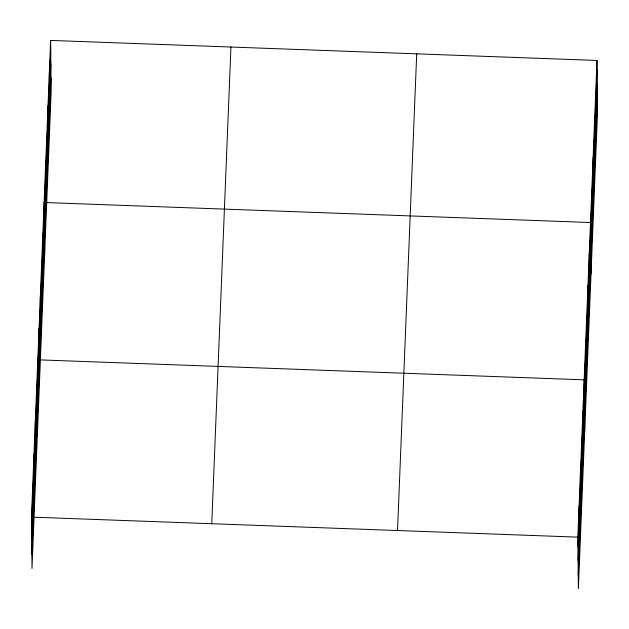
<?xml version="1.0" encoding="UTF-8"?>
<svg xmlns="http://www.w3.org/2000/svg" width="629" height="629" viewBox="0 0 629 629"><rect width="100%" height="100%" fill="white"/><g stroke="black" fill="none" stroke-linecap="round" stroke-linejoin="round"><path stroke-width="0.94" d="M50.627 40.421L51.169 91.858L31.993 568.545L31.45 517.109L50.627 40.421L597.007 60.455L597.55 111.891L578.373 588.579L577.831 537.142L597.007 60.455M31.544 526.442L50.729 49.754M31.694 540.335L50.87 63.647M31.843 554.652L51.02 77.965M211.753 523.721L230.937 47.033M397.528 530.53L416.705 53.842M577.925 546.475L597.11 69.78M578.075 560.368L597.251 83.681M578.224 574.686L597.401 97.99M31.45 517.109L577.831 537.142M595.71 92.864L595.805 102.197M594.405 125.281L594.499 134.614M593.1 157.698L593.194 167.023M591.795 190.115L591.889 199.44M591.032 273.961L590.489 222.524L44.109 202.499L44.651 253.935M589.224 253.99L589.326 263.315M587.958 285.448L588.06 294.781M586.692 316.914L586.794 326.239M585.426 348.372L585.52 357.704M584.703 431.274L584.16 379.837L37.779 359.804L38.322 411.24M582.894 411.295L582.989 420.628M581.628 442.761L581.723 452.086M580.363 474.219L580.457 483.552M579.097 505.685L579.191 515.009M49.329 72.838L49.424 82.163M48.024 105.247L48.119 114.58M46.719 137.665L46.813 146.997M45.414 170.082L45.508 179.407M42.843 233.957L42.937 243.289M41.577 265.422L41.671 274.747M40.311 296.88L40.405 306.213M39.045 328.338L39.14 337.671M36.513 391.262L36.608 400.594M35.248 422.727L35.342 432.052M33.982 454.185L34.076 463.518M32.716 485.651L32.81 494.976"/></g></svg>
